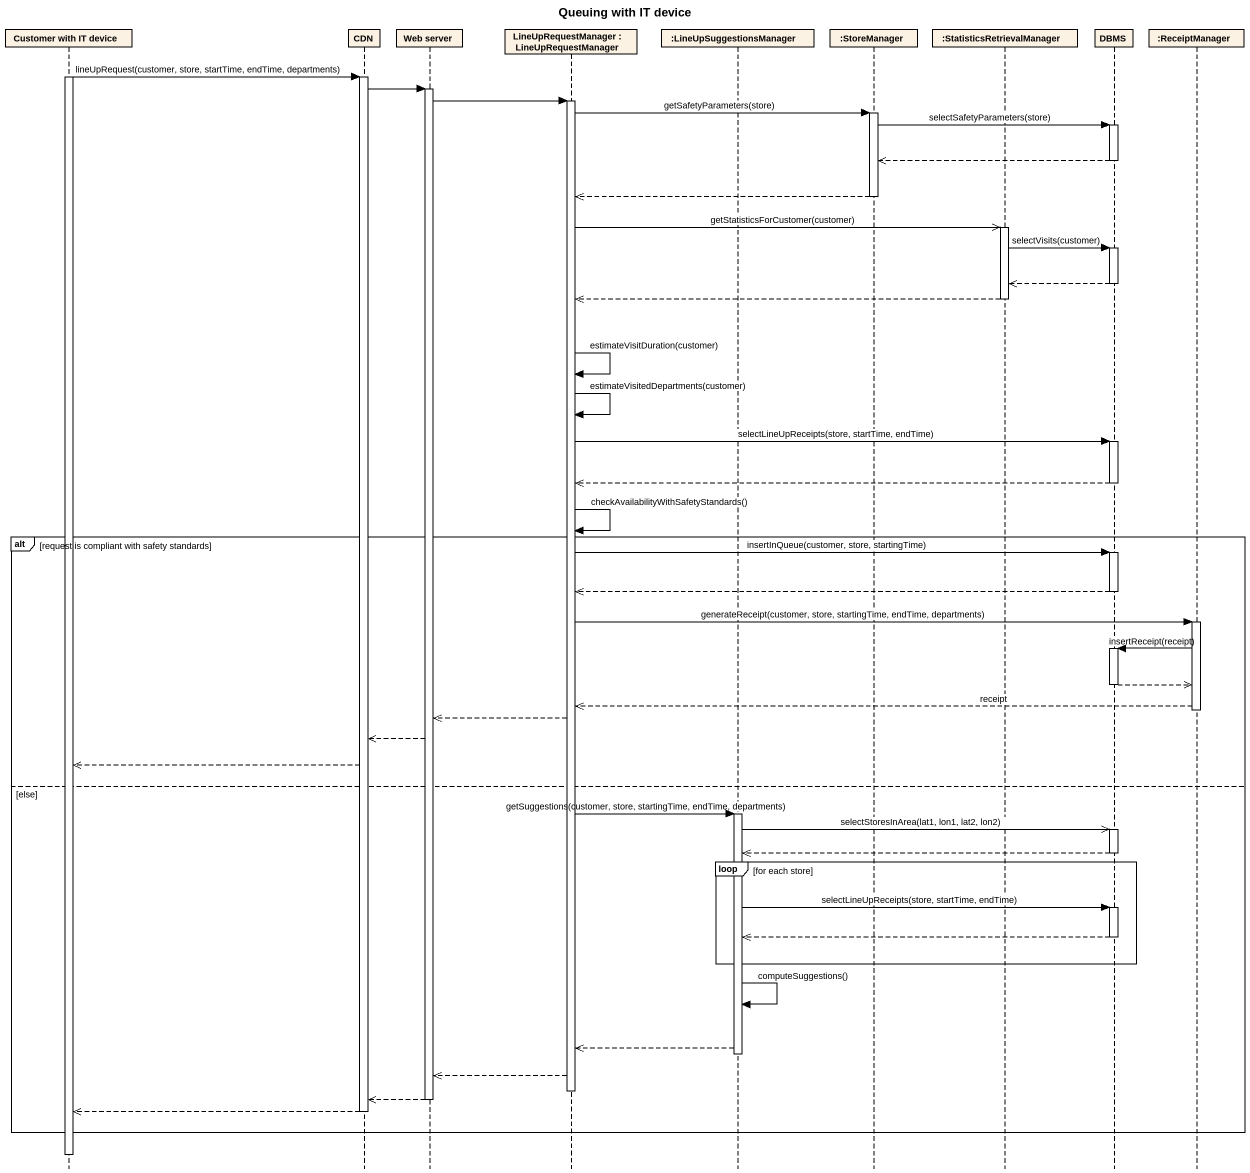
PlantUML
@startuml
title Queuing with IT device
hide footbox
participant "Customer with IT device" as Customer_with_IT_device
participant CDN
participant "Web server" as Web_server
participant "LineUpRequestManager : LineUpRequestManager" as LineUpRequestManager
participant ":LineUpSuggestionsManager" as LineUpSuggestionsManager
participant ":StoreManager" as StoreManager
participant ":StatisticsRetrievalManager" as StatisticsRetrievalManager
participant DBMS
participant ":ReceiptManager" as ReceiptManager

activate Customer_with_IT_device
Customer_with_IT_device -> CDN : lineUpRequest(customer, store, startTime, endTime, departments)
activate CDN
CDN -> Web_server
activate Web_server
Web_server -> LineUpRequestManager
activate LineUpRequestManager
LineUpRequestManager -> StoreManager : getSafetyParameters(store)
activate StoreManager
StoreManager -> DBMS : selectSafetyParameters(store)
activate DBMS
DBMS -->> StoreManager
deactivate DBMS
StoreManager -->> LineUpRequestManager
deactivate StoreManager
LineUpRequestManager ->> StatisticsRetrievalManager : getStatisticsForCustomer(customer)
activate StatisticsRetrievalManager
StatisticsRetrievalManager -> DBMS : selectVisits(customer)
activate DBMS
DBMS -->> StatisticsRetrievalManager
deactivate DBMS
StatisticsRetrievalManager -->> LineUpRequestManager
deactivate StatisticsRetrievalManager
LineUpRequestManager -> LineUpRequestManager : estimateVisitDuration(customer)
LineUpRequestManager -> LineUpRequestManager : estimateVisitedDepartments(customer)
LineUpRequestManager -> DBMS : selectLineUpReceipts(store, startTime, endTime)
activate DBMS
DBMS -->> LineUpRequestManager
deactivate DBMS
LineUpRequestManager -> LineUpRequestManager : checkAvailabilityWithSafetyStandards()
alt request is compliant with safety standards
  LineUpRequestManager -> DBMS : insertInQueue(customer, store, startingTime)
  activate DBMS
  DBMS -->> LineUpRequestManager
  deactivate DBMS
  LineUpRequestManager -> ReceiptManager : generateReceipt(customer, store, startingTime, endTime, departments)
  activate ReceiptManager
  ReceiptManager -> DBMS : insertReceipt(receipt)
  activate DBMS
  DBMS -->> ReceiptManager
  deactivate DBMS
  ReceiptManager -->> LineUpRequestManager : receipt
  deactivate ReceiptManager
  LineUpRequestManager -->> Web_server
  Web_server -->> CDN
  CDN -->> Customer_with_IT_device
else else
  LineUpRequestManager -> LineUpSuggestionsManager : getSuggestions(customer, store, startingTime, endTime, departments)
  activate LineUpSuggestionsManager
  LineUpSuggestionsManager ->> DBMS : selectStoresInArea(lat1, lon1, lat2, lon2)
  activate DBMS
  DBMS -->> LineUpSuggestionsManager
  deactivate DBMS
  loop for each store
    LineUpSuggestionsManager -> DBMS : selectLineUpReceipts(store, startTime, endTime)
    activate DBMS
    DBMS -->> LineUpSuggestionsManager
    deactivate DBMS
  end
  LineUpSuggestionsManager -> LineUpSuggestionsManager : computeSuggestions()
  LineUpSuggestionsManager -->> LineUpRequestManager
  deactivate LineUpSuggestionsManager
  LineUpRequestManager -->> Web_server
  deactivate LineUpRequestManager
  Web_server -->> CDN
  deactivate Web_server
  CDN -->> Customer_with_IT_device
  deactivate CDN
end
deactivate Customer_with_IT_device
@enduml
